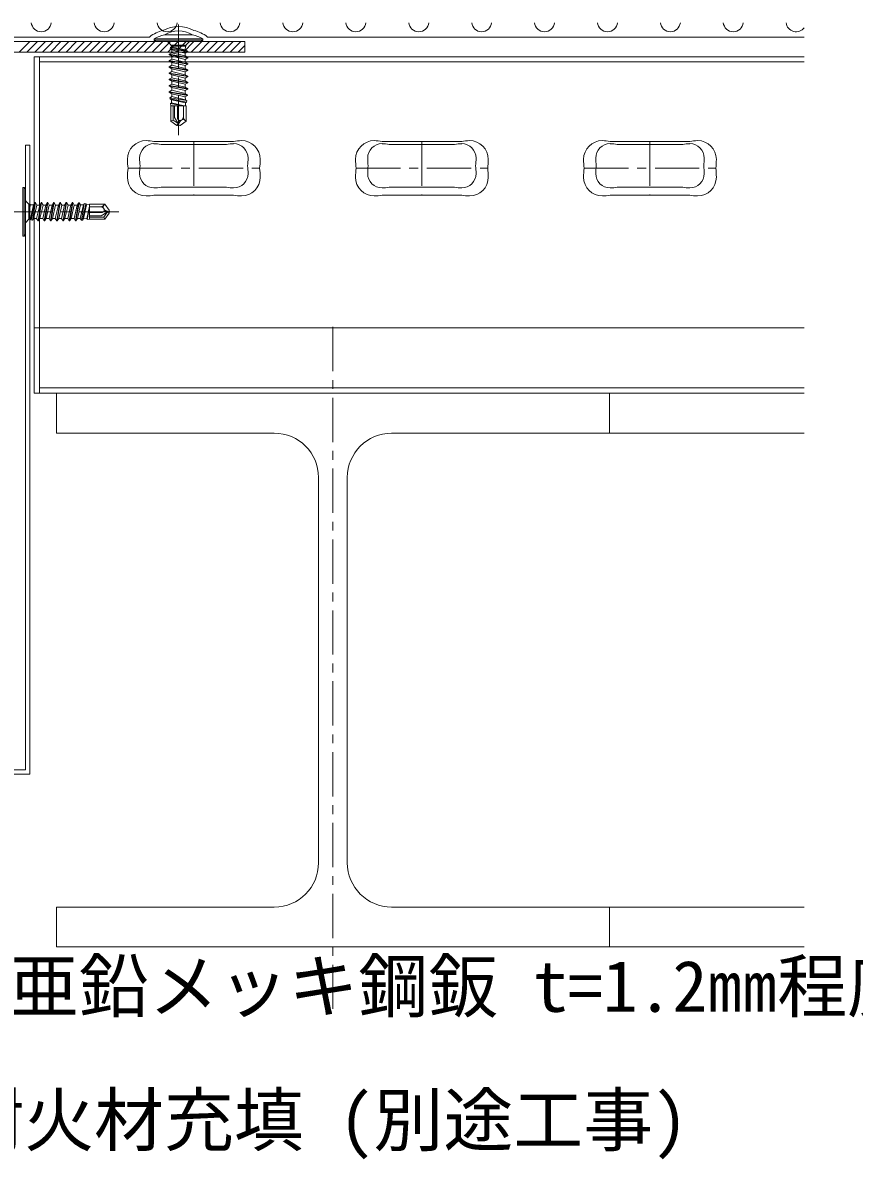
# Model space of a CAD drawing. Units: millimetres, scale not verified. Extents: x -840 to 840, y -594 to 594.
# Drawn here: x 207.8 to 395.7, y -361.2 to -104.6 of the extents above; entities that cross this region are included whole.
import ezdxf
from ezdxf.enums import TextEntityAlignment as Align

# ---------------------------------------------------------------- set-up
doc = ezdxf.new("R2010")
doc.units = ezdxf.units.MM
doc.header["$LTSCALE"] = 2
doc.linetypes.add('CHAIN1', pattern=[8, 5, -1, 1, -1])
for name, color, linetype, lineweight in [('0-1_断熱材', 5, 'Continuous', 9), ('0-4_鋼材(受け鋼鈑)', 7, 'Continuous', 9), ('0-6_タイトル文字', 5, 'Continuous', 9), ('0-7_鋼材(C型・H鋼ｅｔｃ)', 7, 'Continuous', 9), ('0-8_中心線', 2, 'CHAIN1', 9), ('0-9_躯体', 7, 'Continuous', 9), ('0-C_部材(ﾋﾞｽ類)', 7, 'Continuous', 9)]:
    doc.layers.add(name, color=color, linetype=linetype, lineweight=lineweight)
doc.styles.add('ＭＳ ゴシック', font='')
doc.styles.get('ＭＳ ゴシック').set_extended_font_data('MS Gothic')

msp = doc.modelspace()

# ---------------------------------------------------------------- linework, layer by layer
at = {"layer": '0-1_断熱材', "color": 7}
for p, q in [((236.527, -107.726), (236.527, -107.84)), ((249.527, -107.726), (249.527, -107.84)), ((114.027, -107.84), (236.527, -107.84)), ((249.527, -107.84), (384.427, -107.84))]:
    msp.add_line(p, q, dxfattribs=at)
at = {"layer": '0-1_断熱材', "color": 4}
for centre, end in [((212.023, -104.364), 354.64865), ((226.237, -104.364), 354.64865), ((240.452, -104.364), 354.64865), ((254.667, -104.364), 354.64865), ((268.882, -104.364), 354.64865), ((283.096, -104.364), 354.64865), ((297.311, -104.364), 354.64865), ((311.526, -104.364), 354.64865), ((325.741, -104.364), 354.64865), ((339.955, -104.364), 354.64865), ((354.17, -104.364), 354.64865), ((368.385, -104.364), 354.64865), ((382.599, -104.364), 323.84492)]:
    msp.add_arc(centre, 2.263, 185.35135, end, dxfattribs=at)
at = {"layer": '0-1_断熱材', "color": 7}
for centre, radius, start, end in [((241.104, -113.668), 7.5, 102.16514, 127.61031), ((243.027, -112.74), 7.3, 61.32072, 118.6793), ((244.95, -113.668), 7.5, 52.38969, 77.83488)]:
    msp.add_arc(centre, radius, start, end, dxfattribs=at)
at = {"layer": '0-4_鋼材(受け鋼鈑)'}
for p, q in [((208.771, -111.24), (211.171, -108.84)), ((210.539, -111.24), (212.939, -108.84)), ((212.307, -111.24), (214.707, -108.84)), ((214.074, -111.24), (216.474, -108.84)), ((215.842, -111.24), (218.242, -108.84)), ((217.61, -111.24), (220.01, -108.84)), ((219.378, -111.24), (221.778, -108.84)), ((221.145, -111.24), (223.545, -108.84)), ((222.913, -111.24), (225.313, -108.84)), ((224.681, -111.24), (227.081, -108.84)), ((226.449, -111.24), (228.849, -108.84)), ((228.217, -111.24), (230.617, -108.84)), ((229.984, -111.24), (232.384, -108.84)), ((231.752, -111.24), (234.152, -108.84)), ((233.52, -111.24), (235.92, -108.84)), ((235.288, -111.24), (237.688, -108.84)), ((237.055, -111.24), (239.455, -108.84)), ((238.823, -111.24), (241.223, -108.84)), ((240.591, -111.24), (242.991, -108.84)), ((242.359, -111.24), (244.759, -108.84)), ((244.126, -111.24), (246.526, -108.84)), ((245.894, -111.24), (248.294, -108.84)), ((247.662, -111.24), (250.062, -108.84)), ((249.43, -111.24), (251.83, -108.84)), ((251.198, -111.24), (253.598, -108.84)), ((252.965, -111.24), (255.365, -108.84)), ((254.733, -111.24), (257.133, -108.84)), ((256.501, -111.24), (258.027, -109.714)), ((155.427, -111.24), (258.027, -111.24)), ((207.487, -111.24), (258.027, -111.24)), ((208.427, -132.24), (208.427, -273.24)), ((208.427, -132.24), (209.427, -132.24)), ((209.427, -132.24), (209.427, -274.24)), ((59.116, -273.24), (208.427, -273.24))]:
    msp.add_line(p, q, dxfattribs=at)
for points in [[(208.873, -108.84), (153.027, -108.84), (153.027, -194.84), (87.487, -194.84)], [(153.027, -108.84), (258.027, -108.84), (258.027, -111.24)], [(207.003, -111.24), (208.148, -110.096), (209.403, -108.84)], [(258.027, -111.24), (258.027, -108.84), (208.873, -108.84)], [(59.116, -273.24), (59.116, -274.24), (209.427, -274.24)]]:
    msp.add_lwpolyline(points, dxfattribs=at)
at = {"layer": '0-7_鋼材(C型・H鋼ｅｔｃ)'}
for p, q in [((264.677, -197.24), (215.427, -197.24)), ((340.427, -197.24), (384.427, -197.24)), ((274.677, -294.24), (274.677, -207.24)), ((281.177, -207.24), (281.177, -294.24)), ((340.427, -304.24), (384.427, -304.24)), ((340.427, -313.24), (384.427, -313.24))]:
    msp.add_line(p, q, dxfattribs=at)
for points in [[(215.427, -197.24), (215.427, -188.24), (340.427, -188.24), (340.427, -197.24), (291.177, -197.24)], [(291.177, -304.24), (340.427, -304.24), (340.427, -313.24), (215.427, -313.24), (215.427, -304.24), (264.677, -304.24)]]:
    msp.add_lwpolyline(points, dxfattribs=at)
for centre, start, end in [((264.677, -207.24), 0, 90), ((291.177, -207.24), 90, 180), ((264.677, -294.24), 270, 0), ((291.177, -294.24), 180, 270)]:
    msp.add_arc(centre, 10, start, end, dxfattribs=at)
at = {"layer": '0-8_中心線'}
for p, q in [((243.027, -104.94), (243.027, -129.94)), ((246.489, -131.386), (246.489, -143.495)), ((298.027, -131.386), (298.027, -143.495)), ((349.564, -131.386), (349.564, -143.495)), ((231.627, -137.44), (261.352, -137.44)), ((283.164, -137.44), (312.889, -137.44)), ((334.702, -137.44), (364.427, -137.44)), ((204.527, -147.24), (229.527, -147.24)), ((277.927, -173.24), (277.927, -328.24))]:
    msp.add_line(p, q, dxfattribs=at)
at = {"layer": '0-9_躯体'}
for p, q in [((384.427, -112.24), (210.427, -112.24)), ((210.427, -112.24), (210.427, -188.24)), ((211.627, -112.24), (211.627, -188.24)), ((384.427, -113.44), (211.627, -113.44)), ((255.489, -131.386), (237.489, -131.386)), ((253.889, -132.036), (239.089, -132.036)), ((307.027, -131.386), (289.027, -131.386)), ((305.427, -132.036), (290.627, -132.036)), ((358.564, -131.386), (340.564, -131.386)), ((356.964, -132.036), (342.164, -132.036)), ((255.489, -143.495), (237.489, -143.495)), ((253.889, -141.723), (239.089, -141.723)), ((307.027, -143.495), (289.027, -143.495)), ((305.427, -141.723), (290.627, -141.723)), ((358.564, -143.495), (340.564, -143.495)), ((356.964, -141.723), (342.164, -141.723)), ((384.427, -173.44), (210.427, -173.44)), ((384.427, -187.04), (211.627, -187.04)), ((384.427, -188.24), (210.427, -188.24))]:
    msp.add_line(p, q, dxfattribs=at)
for centre, radius, start, end in [((235.739, -135.44), 4.25, 90, 180), ((237.489, -135.129), 3.25, 90, 180), ((235.739, -139.121), 7.93, 77.25135, 90), ((237.489, -140.137), 8.257, 78.82705, 90), ((255.489, -140.137), 8.257, 90, 101.17295), ((257.239, -139.121), 7.93, 90, 102.74865), ((255.489, -135.129), 3.25, 0, 90), ((257.239, -135.44), 4.25, 0, 90), ((287.277, -135.44), 4.25, 90, 180), ((289.027, -135.129), 3.25, 90, 180), ((287.277, -139.121), 7.93, 77.25135, 90), ((289.027, -140.137), 8.257, 78.82705, 90), ((307.027, -140.137), 8.257, 90, 101.17295), ((308.777, -139.121), 7.93, 90, 102.74865), ((307.027, -135.129), 3.25, 0, 90), ((308.777, -135.44), 4.25, 0, 90), ((338.814, -135.44), 4.25, 90, 180), ((340.564, -135.129), 3.25, 90, 180), ((338.814, -139.121), 7.93, 77.25135, 90), ((340.564, -140.137), 8.257, 78.82705, 90), ((358.564, -140.137), 8.257, 90, 101.17295), ((360.314, -139.121), 7.93, 90, 102.74865), ((358.564, -135.129), 3.25, 0, 90), ((360.314, -135.44), 4.25, 0, 90), ((246.104, -135.44), 14.614, 180, 187.86579), ((248.215, -135.129), 13.976, 180, 187.19343), ((244.764, -135.129), 13.976, 352.80657, 0), ((246.875, -135.44), 14.614, 352.13421, 0), ((297.641, -135.44), 14.614, 180, 187.86579), ((299.752, -135.129), 13.976, 180, 187.19343), ((296.301, -135.129), 13.976, 352.80657, 0), ((298.413, -135.44), 14.614, 352.13421, 0), ((349.179, -135.44), 14.614, 180, 187.86579), ((351.29, -135.129), 13.976, 180, 187.19343), ((347.839, -135.129), 13.976, 352.80657, 0), ((349.95, -135.44), 14.614, 352.13421, 0), ((246.104, -139.44), 14.614, 172.13421, 180), ((248.215, -138.629), 13.976, 172.80657, 180), ((244.764, -138.629), 13.976, 0, 7.19343), ((246.875, -139.44), 14.614, 0, 7.86579), ((297.641, -139.44), 14.614, 172.13421, 180), ((299.752, -138.629), 13.976, 172.80657, 180), ((296.301, -138.629), 13.976, 0, 7.19343), ((298.413, -139.44), 14.614, 0, 7.86579), ((349.179, -139.44), 14.614, 172.13421, 180), ((351.29, -138.629), 13.976, 172.80657, 180), ((347.839, -138.629), 13.976, 0, 7.19343), ((349.95, -139.44), 14.614, 0, 7.86579), ((235.739, -139.44), 4.25, 180, 270), ((237.489, -138.629), 3.25, 180, 270), ((255.489, -138.629), 3.25, 270, 0), ((257.239, -139.44), 4.25, 270, 0), ((287.277, -139.44), 4.25, 180, 270), ((289.027, -138.629), 3.25, 180, 270), ((307.027, -138.629), 3.25, 270, 0), ((308.777, -139.44), 4.25, 270, 0), ((338.814, -139.44), 4.25, 180, 270), ((340.564, -138.629), 3.25, 180, 270), ((358.564, -138.629), 3.25, 270, 0), ((360.314, -139.44), 4.25, 270, 0), ((235.739, -135.76), 7.93, 270, 282.74865), ((237.489, -133.622), 8.257, 270, 281.17295), ((255.489, -133.622), 8.257, 258.82705, 270), ((257.239, -135.76), 7.93, 257.25135, 270), ((287.277, -135.76), 7.93, 270, 282.74865), ((289.027, -133.622), 8.257, 270, 281.17295), ((307.027, -133.622), 8.257, 258.82705, 270), ((308.777, -135.76), 7.93, 257.25135, 270), ((338.814, -135.76), 7.93, 270, 282.74865), ((340.564, -133.622), 8.257, 270, 281.17295), ((358.564, -133.622), 8.257, 258.82705, 270), ((360.314, -135.76), 7.93, 257.25135, 270)]:
    msp.add_arc(centre, radius, start, end, dxfattribs=at)
at = {"layer": '0-C_部材(ﾋﾞｽ類)'}
for p, q in [((239.877, -107.284), (246.177, -107.284)), ((237.527, -108.24), (237.527, -108.54)), ((248.527, -108.24), (237.527, -108.24)), ((248.527, -108.54), (237.527, -108.54)), ((237.527, -108.54), (237.884, -108.84)), ((248.169, -108.84), (237.884, -108.84)), ((241.2, -109.494), (240.693, -108.987)), ((241.204, -110.15), (241.11, -110.487)), ((241.204, -110.15), (241.454, -110.006)), ((245.102, -111), (241.204, -110.15)), ((244.707, -109.64), (241.347, -109.64)), ((244.707, -109.64), (241.347, -109.64)), ((241.347, -109.847), (244.707, -109.847)), ((241.443, -109.847), (241.454, -110.006)), ((241.454, -110.006), (244.553, -110.683)), ((244.028, -109.847), (244.602, -109.979)), ((244.602, -109.979), (244.553, -110.683)), ((244.707, -109.847), (244.602, -109.979)), ((245.36, -108.987), (244.853, -109.494)), ((248.527, -108.54), (248.169, -108.84)), ((248.527, -108.24), (248.527, -108.54)), ((240.952, -111.705), (241.527, -111.373)), ((245.102, -112.41), (240.952, -111.705)), ((240.952, -111.705), (240.952, -111.805)), ((245.102, -112.51), (240.952, -111.805)), ((240.952, -111.805), (241.527, -112.137)), ((240.952, -113.115), (241.527, -112.783)), ((245.102, -111.1), (241.11, -110.487)), ((241.11, -110.487), (241.503, -110.714)), ((241.503, -110.714), (241.527, -111.05)), ((242.901, -111.05), (241.503, -110.714)), ((241.527, -111.05), (241.527, -111.373)), ((241.527, -111.373), (244.527, -112.078)), ((241.527, -112.137), (244.527, -112.842)), ((241.527, -112.137), (241.527, -112.783)), ((241.527, -112.783), (244.527, -113.488)), ((242.901, -111.05), (244.527, -111.432)), ((245.102, -111.1), (244.527, -111.432)), ((244.527, -111.432), (244.527, -112.078)), ((245.102, -112.41), (244.527, -112.078)), ((245.102, -112.51), (244.527, -112.842)), ((244.527, -112.842), (244.527, -113.488)), ((245.102, -111), (244.553, -110.683)), ((245.102, -111), (245.102, -111.1)), ((245.102, -112.41), (245.102, -112.51)), ((245.102, -113.82), (240.952, -113.115)), ((240.952, -113.115), (240.952, -113.215)), ((245.102, -113.92), (240.952, -113.215)), ((240.952, -113.215), (241.527, -113.547)), ((240.952, -114.525), (241.527, -114.193)), ((245.102, -115.23), (240.952, -114.525)), ((240.952, -114.525), (240.952, -114.625)), ((245.102, -115.33), (240.952, -114.625)), ((240.952, -114.625), (241.527, -114.957)), ((241.527, -113.547), (244.527, -114.252)), ((241.527, -113.547), (241.527, -114.193)), ((241.527, -114.193), (244.527, -114.898)), ((241.527, -114.957), (244.527, -115.662)), ((241.527, -114.957), (241.527, -115.603)), ((245.102, -113.82), (244.527, -113.488)), ((245.102, -113.92), (244.527, -114.252)), ((244.527, -114.252), (244.527, -114.898)), ((245.102, -115.23), (244.527, -114.898)), ((245.102, -115.33), (244.527, -115.662)), ((245.102, -113.82), (245.102, -113.92)), ((245.102, -115.23), (245.102, -115.33)), ((240.952, -115.935), (241.527, -115.603)), ((245.102, -116.64), (240.952, -115.935)), ((240.952, -115.935), (240.952, -116.035)), ((245.102, -116.74), (240.952, -116.035)), ((240.952, -116.035), (241.527, -116.367)), ((240.952, -117.345), (241.527, -117.013)), ((245.102, -118.05), (240.952, -117.345)), ((240.952, -117.345), (240.952, -117.445)), ((245.102, -118.15), (240.952, -117.445)), ((240.952, -117.445), (241.527, -117.777)), ((241.527, -115.603), (244.527, -116.308)), ((241.527, -116.367), (244.527, -117.072)), ((241.527, -116.367), (241.527, -117.013)), ((241.527, -117.013), (244.527, -117.718)), ((241.527, -117.777), (244.527, -118.482)), ((241.527, -117.777), (241.527, -118.423)), ((244.527, -115.662), (244.527, -116.308)), ((245.102, -116.64), (244.527, -116.308)), ((245.102, -116.74), (244.527, -117.072)), ((244.527, -117.072), (244.527, -117.718)), ((245.102, -118.05), (244.527, -117.718)), ((245.102, -116.64), (245.102, -116.74)), ((240.952, -118.755), (241.527, -118.423)), ((245.102, -119.46), (240.952, -118.755)), ((240.952, -118.755), (240.952, -118.855)), ((245.102, -119.56), (240.952, -118.855)), ((240.952, -118.855), (241.527, -119.187)), ((240.952, -120.165), (241.527, -119.833)), ((245.059, -120.845), (240.952, -120.165)), ((240.952, -120.165), (240.952, -120.265)), ((245.037, -121.008), (240.952, -120.265)), ((240.952, -120.265), (241.524, -120.596)), ((241.524, -120.596), (241.501, -121.258)), ((241.524, -120.596), (244.554, -121.287)), ((241.527, -118.423), (244.527, -119.128)), ((241.527, -119.187), (244.527, -119.892)), ((241.527, -119.187), (241.527, -119.833)), ((241.527, -119.833), (244.527, -120.538)), ((245.102, -118.15), (244.527, -118.482)), ((244.527, -118.482), (244.527, -119.128)), ((245.102, -119.46), (244.527, -119.128)), ((245.102, -119.56), (244.527, -119.892)), ((244.527, -120.52), (244.527, -119.892)), ((244.527, -120.52), (244.527, -120.538)), ((245.059, -120.845), (244.527, -120.538)), ((245.102, -118.05), (245.102, -118.15)), ((245.102, -119.46), (245.102, -119.56)), ((241.082, -121.5), (241.501, -121.258)), ((244.885, -122.155), (241.082, -121.5)), ((241.082, -121.5), (241.118, -121.771)), ((244.834, -122.535), (241.118, -121.771)), ((241.118, -121.771), (241.476, -121.978)), ((241.256, -122.81), (241.451, -122.697)), ((244.056, -123.34), (241.256, -122.81)), ((241.256, -122.81), (241.321, -123.299)), ((241.476, -121.978), (241.451, -122.697)), ((241.451, -122.697), (244.291, -123.34)), ((241.476, -121.978), (244.602, -122.669)), ((241.501, -121.258), (244.578, -121.978)), ((245.037, -121.008), (244.554, -121.287)), ((244.554, -121.287), (244.578, -121.978)), ((244.885, -122.155), (244.578, -121.978)), ((244.834, -122.535), (244.602, -122.669)), ((244.602, -122.669), (244.625, -123.34)), ((244.885, -122.155), (244.834, -122.535)), ((245.059, -120.845), (245.037, -121.008)), ((241.502, -123.34), (241.321, -123.299)), ((241.321, -123.299), (241.394, -123.34)), ((241.327, -123.34), (241.327, -126.823)), ((241.327, -123.34), (244.727, -123.34)), ((241.827, -126.562), (241.827, -123.34)), ((242.127, -125.935), (242.127, -123.34)), ((242.827, -126.177), (242.827, -123.34)), ((244.127, -125.787), (244.127, -123.34)), ((244.727, -123.34), (244.727, -126.823)), ((241.827, -126.562), (241.327, -126.823)), ((242.666, -127.76), (241.327, -126.823)), ((242.938, -127.341), (241.827, -126.562)), ((242.127, -125.935), (242.938, -127.341)), ((242.666, -127.76), (242.938, -127.341)), ((243.027, -127.84), (242.666, -127.76)), ((242.977, -126.436), (242.827, -126.177)), ((242.938, -127.341), (243.027, -127.84)), ((243.125, -127.399), (243.027, -127.84)), ((243.734, -126.541), (243.666, -126.589)), ((244.478, -126.592), (244.727, -126.823)), ((207.827, -141.74), (208.127, -141.74)), ((207.827, -141.74), (207.827, -152.74)), ((208.127, -141.74), (208.127, -152.74)), ((208.127, -141.74), (208.427, -142.098)), ((208.427, -142.098), (208.427, -152.383)), ((208.573, -144.907), (209.08, -145.414)), ((209.227, -145.56), (209.227, -148.92)), ((209.227, -145.56), (209.227, -148.92)), ((209.434, -145.56), (209.566, -145.665)), ((209.434, -148.92), (209.434, -145.56)), ((209.434, -146.239), (209.566, -145.665)), ((209.566, -145.665), (210.27, -145.715)), ((209.592, -148.813), (210.27, -145.715)), ((210.587, -145.165), (209.736, -149.063)), ((210.687, -145.165), (210.073, -149.157)), ((210.587, -145.165), (210.27, -145.715)), ((210.587, -145.165), (210.687, -145.165)), ((210.637, -147.366), (211.019, -145.74)), ((210.687, -145.165), (211.019, -145.74)), ((210.96, -148.74), (211.665, -145.74)), ((211.019, -145.74), (211.665, -145.74)), ((211.997, -145.165), (211.292, -149.315)), ((212.097, -145.165), (211.392, -149.315)), ((211.997, -145.165), (211.665, -145.74)), ((211.724, -148.74), (212.429, -145.74)), ((211.997, -145.165), (212.097, -145.165)), ((212.097, -145.165), (212.429, -145.74)), ((212.37, -148.74), (213.075, -145.74)), ((212.429, -145.74), (213.075, -145.74)), ((213.407, -145.165), (212.702, -149.315)), ((213.507, -145.165), (212.802, -149.315)), ((213.407, -145.165), (213.075, -145.74)), ((213.134, -148.74), (213.839, -145.74)), ((213.407, -145.165), (213.507, -145.165)), ((213.507, -145.165), (213.839, -145.74)), ((213.78, -148.74), (214.485, -145.74)), ((213.839, -145.74), (214.485, -145.74)), ((214.817, -145.165), (214.112, -149.315)), ((214.917, -145.165), (214.212, -149.315)), ((214.817, -145.165), (214.485, -145.74)), ((214.544, -148.74), (215.249, -145.74)), ((214.817, -145.165), (214.917, -145.165)), ((214.917, -145.165), (215.249, -145.74)), ((215.19, -148.74), (215.895, -145.74)), ((215.249, -145.74), (215.895, -145.74)), ((216.227, -145.165), (215.522, -149.315)), ((216.327, -145.165), (215.622, -149.315)), ((216.227, -145.165), (215.895, -145.74)), ((215.954, -148.74), (216.659, -145.74)), ((216.227, -145.165), (216.327, -145.165)), ((216.327, -145.165), (216.659, -145.74)), ((216.6, -148.74), (217.305, -145.74)), ((216.659, -145.74), (217.305, -145.74)), ((217.637, -145.165), (216.932, -149.315)), ((217.737, -145.165), (217.032, -149.315)), ((217.637, -145.165), (217.305, -145.74)), ((217.364, -148.74), (218.069, -145.74)), ((217.637, -145.165), (217.737, -145.165)), ((217.737, -145.165), (218.069, -145.74)), ((218.01, -148.74), (218.715, -145.74)), ((218.069, -145.74), (218.715, -145.74)), ((219.047, -145.165), (218.342, -149.315)), ((219.147, -145.165), (218.442, -149.315)), ((219.047, -145.165), (218.715, -145.74)), ((218.774, -148.74), (219.479, -145.74)), ((219.047, -145.165), (219.147, -145.165)), ((219.147, -145.165), (219.479, -145.74)), ((219.42, -148.74), (220.125, -145.74)), ((220.107, -145.74), (219.479, -145.74)), ((220.432, -145.209), (219.752, -149.315)), ((220.594, -145.23), (219.852, -149.315)), ((220.107, -145.74), (220.125, -145.74)), ((220.432, -145.209), (220.125, -145.74)), ((220.182, -148.743), (220.873, -145.714)), ((220.432, -145.209), (220.594, -145.23)), ((220.594, -145.23), (220.873, -145.714)), ((220.845, -148.766), (221.564, -145.689)), ((220.873, -145.714), (221.564, -145.689)), ((221.741, -145.383), (221.087, -149.185)), ((222.122, -145.433), (221.358, -149.149)), ((221.741, -145.383), (221.564, -145.689)), ((221.565, -148.791), (222.256, -145.665)), ((221.741, -145.383), (222.122, -145.433)), ((222.122, -145.433), (222.256, -145.665)), ((222.256, -145.665), (222.927, -145.642)), ((222.284, -148.816), (222.927, -145.977)), ((222.927, -146.211), (222.396, -149.011)), ((222.927, -145.54), (226.409, -145.54)), ((222.927, -148.94), (222.927, -145.54)), ((225.373, -146.14), (222.927, -146.14)), ((226.179, -145.789), (226.409, -145.54)), ((209.434, -148.824), (209.592, -148.813)), ((209.736, -149.063), (209.592, -148.813)), ((210.073, -149.157), (210.3, -148.764)), ((210.637, -147.366), (210.3, -148.764)), ((210.3, -148.764), (210.637, -148.74)), ((210.637, -148.74), (210.96, -148.74)), ((211.292, -149.315), (210.96, -148.74)), ((211.392, -149.315), (211.724, -148.74)), ((211.724, -148.74), (212.37, -148.74)), ((212.702, -149.315), (212.37, -148.74)), ((212.802, -149.315), (213.134, -148.74)), ((213.134, -148.74), (213.78, -148.74)), ((214.112, -149.315), (213.78, -148.74)), ((214.212, -149.315), (214.544, -148.74)), ((214.544, -148.74), (215.19, -148.74)), ((215.522, -149.315), (215.19, -148.74)), ((215.622, -149.315), (215.954, -148.74)), ((215.954, -148.74), (216.6, -148.74)), ((216.932, -149.315), (216.6, -148.74)), ((217.032, -149.315), (217.364, -148.74)), ((217.364, -148.74), (218.01, -148.74)), ((218.342, -149.315), (218.01, -148.74)), ((218.442, -149.315), (218.774, -148.74)), ((218.774, -148.74), (219.42, -148.74)), ((219.752, -149.315), (219.42, -148.74)), ((219.852, -149.315), (220.182, -148.743)), ((220.182, -148.743), (220.845, -148.766)), ((221.087, -149.185), (220.845, -148.766)), ((221.358, -149.149), (221.565, -148.791)), ((221.565, -148.791), (222.284, -148.816)), ((222.396, -149.011), (222.284, -148.816)), ((222.927, -148.765), (222.885, -148.946)), ((225.763, -147.44), (222.927, -147.44)), ((225.522, -148.14), (222.927, -148.14)), ((226.149, -148.44), (222.927, -148.44)), ((225.522, -148.14), (226.927, -147.329)), ((226.023, -147.291), (225.763, -147.44)), ((226.128, -146.533), (226.175, -146.601)), ((226.927, -147.329), (226.149, -148.44)), ((226.149, -148.44), (226.409, -148.94)), ((227.347, -147.601), (226.409, -148.94)), ((226.927, -147.329), (227.427, -147.24)), ((227.347, -147.601), (226.927, -147.329)), ((226.986, -147.143), (227.427, -147.24)), ((227.427, -147.24), (227.347, -147.601)), ((209.08, -149.067), (208.573, -149.574)), ((209.736, -149.063), (210.073, -149.157)), ((211.292, -149.315), (211.392, -149.315)), ((212.702, -149.315), (212.802, -149.315)), ((214.112, -149.315), (214.212, -149.315)), ((215.522, -149.315), (215.622, -149.315)), ((216.932, -149.315), (217.032, -149.315)), ((218.342, -149.315), (218.442, -149.315)), ((219.752, -149.315), (219.852, -149.315)), ((221.087, -149.185), (221.358, -149.149)), ((222.396, -149.011), (222.885, -148.946)), ((222.885, -148.946), (222.927, -148.874)), ((222.927, -148.94), (226.409, -148.94)), ((207.827, -152.74), (208.127, -152.74)), ((208.127, -152.74), (208.427, -152.383))]:
    msp.add_line(p, q, dxfattribs=at)
for points in [[(244.727, -126.823), (243.388, -127.76), (243.027, -127.84)], [(226.409, -145.54), (227.347, -146.88), (227.427, -147.24)]]:
    msp.add_lwpolyline(points, dxfattribs=at)
for centre, radius, start, end in [((241.104, -113.668), 6.5, 100.88238, 123.38979), ((243.027, -112.74), 6.3, 60.00001, 119.99999), ((244.95, -113.668), 6.5, 56.61021, 79.11762), ((240.34, -109.34), 0.5, 45, 90), ((240.847, -109.847), 0.5, 0, 45), ((245.207, -109.847), 0.5, 135, 180), ((245.714, -109.34), 0.5, 90, 135), ((243.391, -126.197), 0.479, 210, 305), ((241.813, -127.108), 1.344, 347.5, 30), ((244.437, -127.69), 1.344, 125, 167.5), ((243.206, -125.787), 0.921, 305, 0), ((244.075, -127.027), 0.594, 47.15433, 125), ((245.225, -125.787), 1.099, 180, 227.15433), ((208.927, -144.553), 0.5, 180, 225), ((209.434, -145.06), 0.5, 225, 270), ((225.373, -145.042), 1.099, 270, 317.15433), ((225.373, -147.061), 0.921, 35, 90), ((226.614, -146.193), 0.594, 137.15433, 215), ((225.783, -146.876), 0.479, 300, 35), ((226.695, -148.455), 1.344, 77.5, 120), ((227.276, -145.83), 1.344, 215, 257.5), ((208.927, -149.927), 0.5, 135, 180), ((209.434, -149.42), 0.5, 90, 135)]:
    msp.add_arc(centre, radius, start, end, dxfattribs=at)

# ---------------------------------------------------------------- texts
at = {"layer": '0-6_タイトル文字', "color": 7, "style": 'ＭＳ ゴシック'}
for s, p in [('亜鉛メッキ鋼鈑 t=1.2㎜程度(別途工事)', (204.686, -331.361)), ('耐火材充填 (別途工事)', (192.367, -361.56))]:
    msp.add_text(s, height=11.58, dxfattribs=at).set_placement(p, align=Align.BOTTOM_LEFT)

doc.saveas('drawing.dxf')
